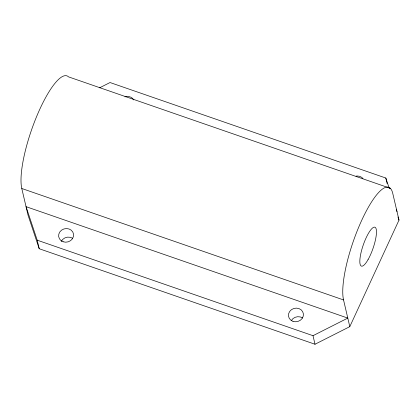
<?xml version="1.0" encoding="UTF-8"?>
<svg xmlns="http://www.w3.org/2000/svg" width="420" height="420" viewBox="0 0 420 420"><rect width="100%" height="100%" fill="white"/><g stroke="black" fill="none" stroke-linecap="round" stroke-linejoin="round"><path stroke-width="0.63" d="M349.797 326.65L399 220.106L392.758 193.405A62.816 15.776 -70.9 0 0 361.882 219.954A62.816 15.776 -70.9 0 0 343.539 299.927L349.797 326.65L315 344.248L39.218 248.734L28.051 215.208L21.782 188.496A62.816 15.776 -70.9 0 1 36.971 115.7A62.816 15.776 -70.9 0 1 68.544 76.876L390.301 188.307M99.603 87.811L110.04 82.535L385.817 178.028L389.335 188.585M37.212 240.182L313.005 335.69L347.802 318.092L26.045 206.661L37.212 240.182L39.218 248.734M21.782 188.496L343.539 299.927M396.37 209.696L396.995 211.559M397.966 216.998L399 220.106M385.817 178.028L387.109 183.519M313.005 335.69L315 344.248M61.215 241.521A7.539 6.783 -13.2 0 1 72.744 238.355M291.322 320.57A7.539 6.783 -13.2 0 1 302.573 317.951M356.05 176.122A7.539 6.783 -13.2 0 1 362.943 178.511M124.939 96.842A7.539 6.783 -13.2 0 1 133.807 99.908M368.046 259.649A20.606 5.176 -70.9 0 0 375.417 227.525A20.606 5.176 -70.9 0 0 360.99 252.824A20.606 5.176 -70.9 0 0 368.046 259.649M63.152 241.768A7.539 6.783 -13.2 0 0 73.552 234.25A7.539 6.783 -13.2 0 0 61.614 230.113A7.539 6.783 -13.2 0 0 63.152 241.768M292.976 321.332A7.539 6.783 -13.2 0 0 303.377 313.814A7.539 6.783 -13.2 0 0 291.433 309.677A7.539 6.783 -13.2 0 0 292.976 321.332"/></g></svg>
